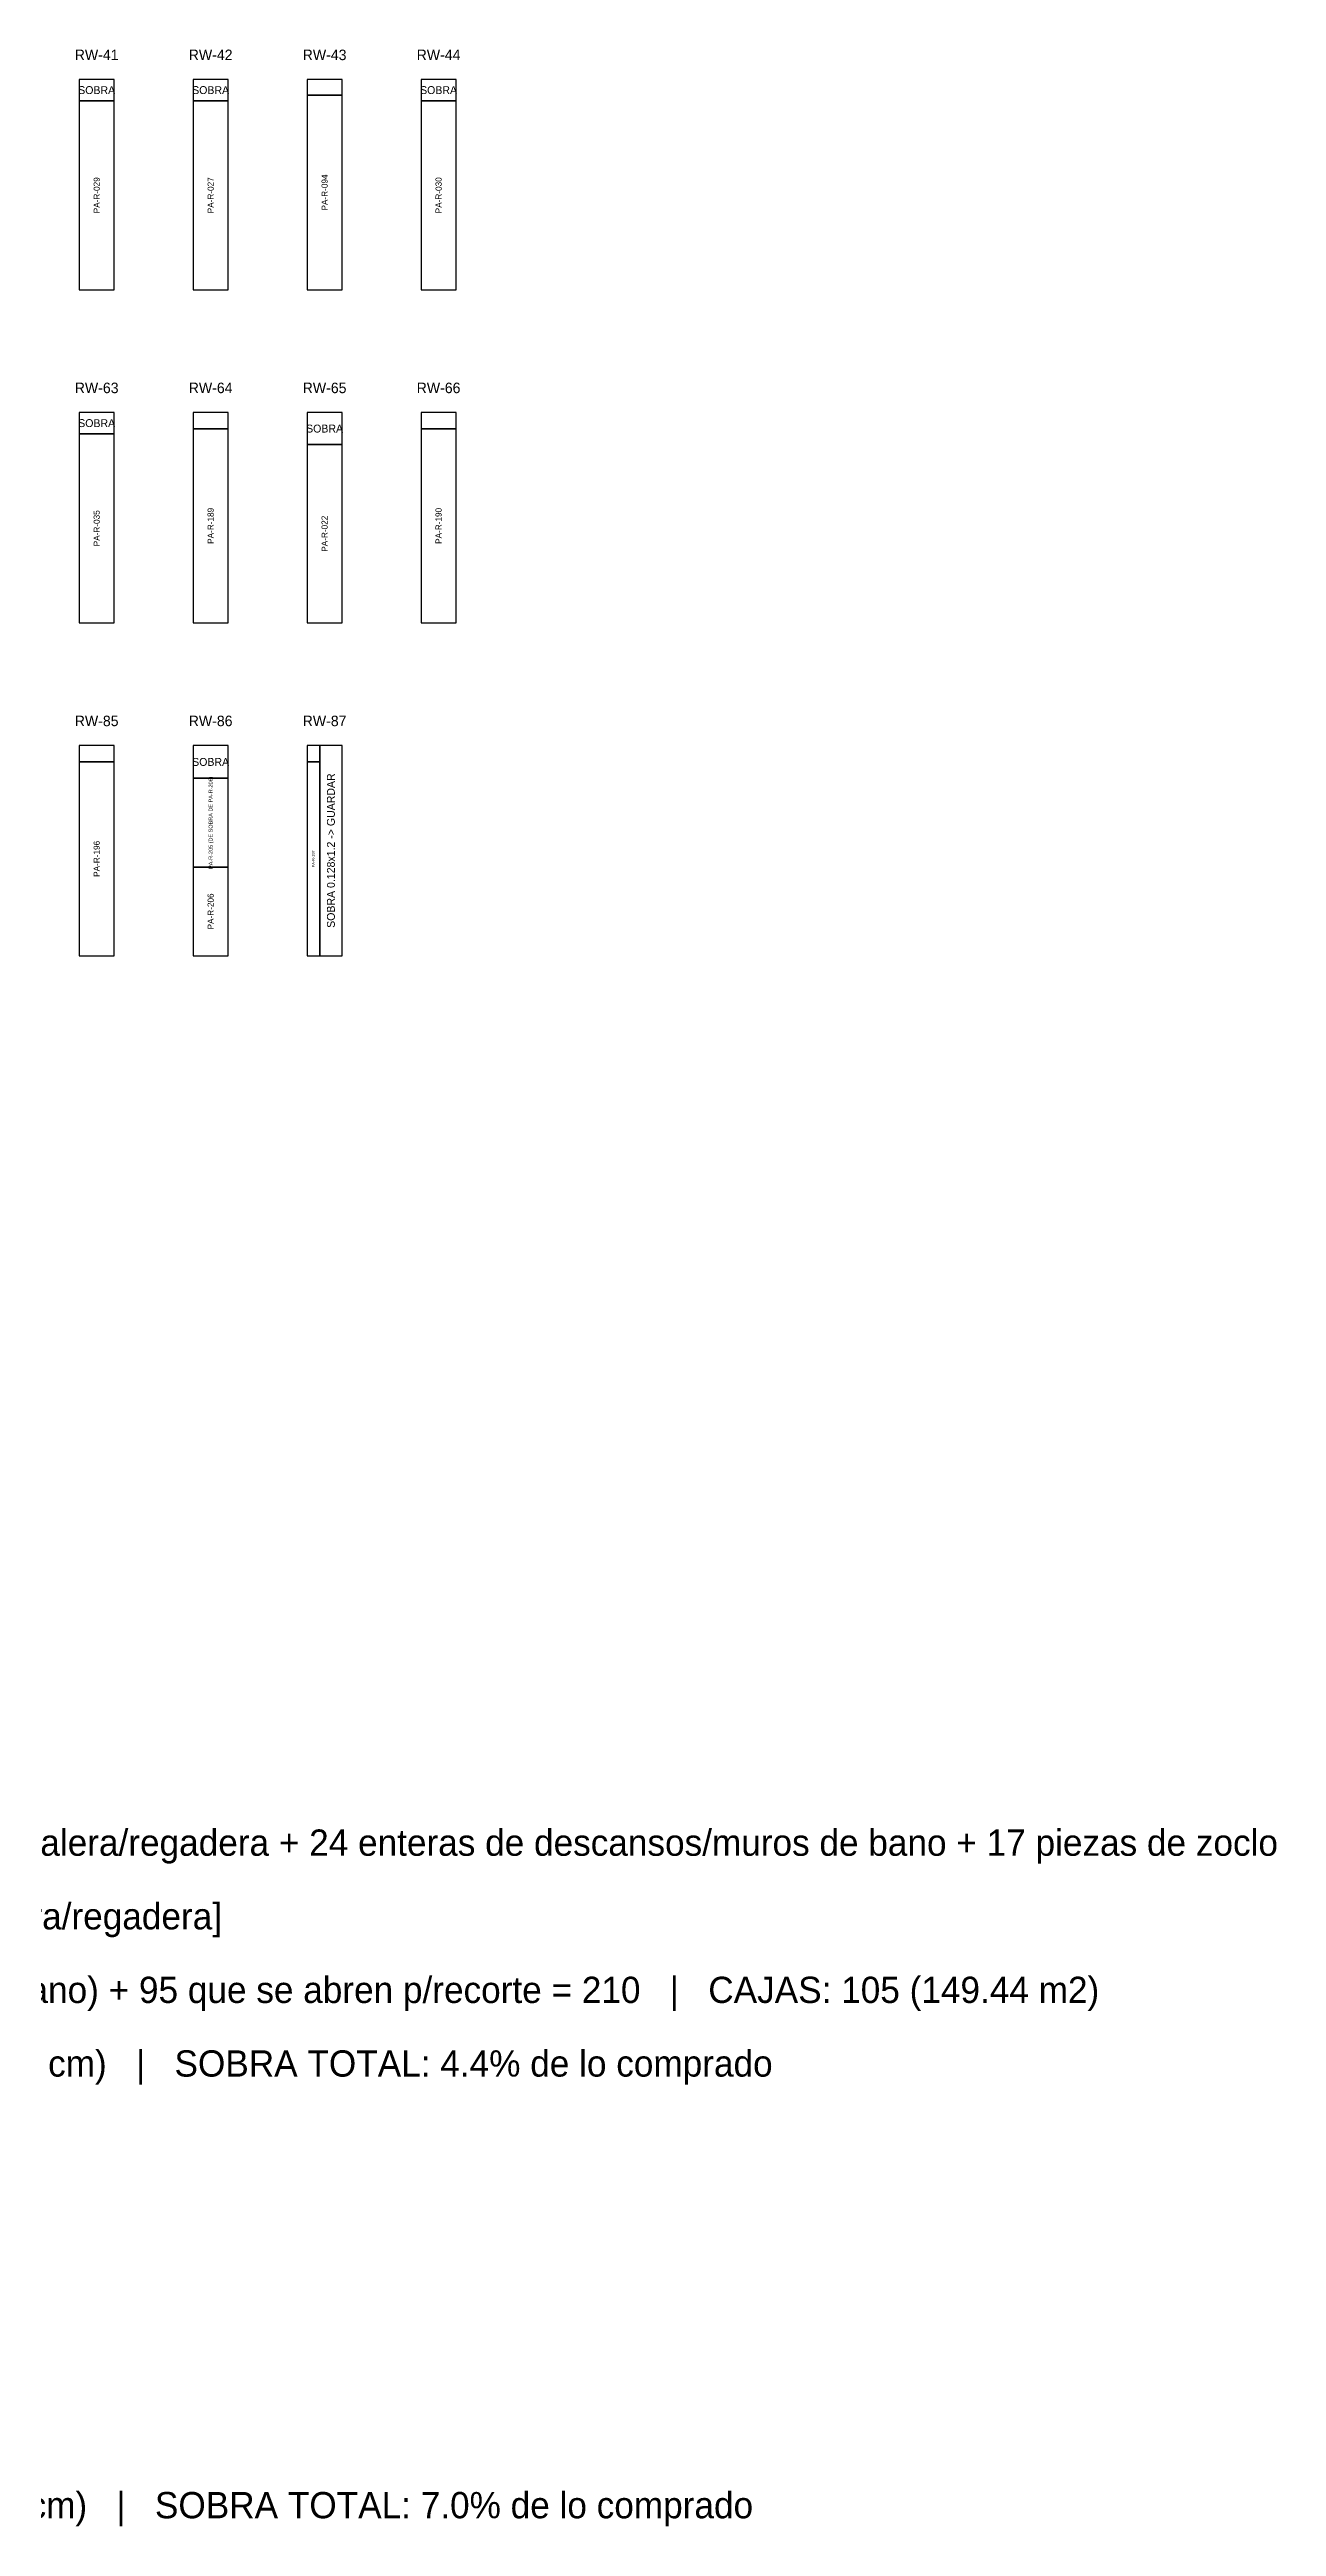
# Model space of a CAD drawing. Header units: metres. Extents: x 478.4 to 564, y -144.7 to -79.7.
# Drawn here: x 501.1 to 508.09, y -123.36 to -109.23 of the extents above; entities that cross this region are included whole.
import ezdxf
from ezdxf.enums import TextEntityAlignment as Align

# ---------------------------------------------------------------- set-up
doc = ezdxf.new("R2010")
doc.units = ezdxf.units.M
for name, color, linetype in [('PLAN-CORTE-DESPERDICIO', 1, 'Continuous'), ('PLAN-CORTE-PIEZAS-A-ABRIR', 7, 'Continuous'), ('PLAN-CORTE-RECORTES', 3, 'Continuous'), ('PLAN-CORTE-SOBRANTES', 2, 'Continuous'), ('PLAN-CORTE-TEXTOS', 5, 'Continuous'), ('RESUMEN', 5, 'Continuous')]:
    doc.layers.add(name, color=color, linetype=linetype)

msp = doc.modelspace()

# ---------------------------------------------------------------- linework, layer by layer
at = {"layer": 'PLAN-CORTE-DESPERDICIO'}
for points in [[(502.565, -109.49), (502.765, -109.49), (502.765, -109.4), (502.565, -109.4)], [(501.915, -111.393), (502.115, -111.393), (502.115, -111.3), (501.915, -111.3)], [(503.215, -111.393), (503.415, -111.393), (503.415, -111.3), (503.215, -111.3)], [(501.265, -113.293), (501.465, -113.293), (501.465, -113.2), (501.265, -113.2)], [(502.565, -113.293), (502.637, -113.293), (502.637, -113.2), (502.565, -113.2)]]:
    msp.add_lwpolyline(points, close=True, dxfattribs=at)
at = {"layer": 'PLAN-CORTE-PIEZAS-A-ABRIR'}
for points in [[(501.265, -110.6), (501.465, -110.6), (501.465, -109.4), (501.265, -109.4)], [(501.915, -110.6), (502.115, -110.6), (502.115, -109.4), (501.915, -109.4)], [(502.565, -110.6), (502.765, -110.6), (502.765, -109.4), (502.565, -109.4)], [(503.215, -110.6), (503.415, -110.6), (503.415, -109.4), (503.215, -109.4)], [(501.265, -112.5), (501.465, -112.5), (501.465, -111.3), (501.265, -111.3)], [(501.915, -112.5), (502.115, -112.5), (502.115, -111.3), (501.915, -111.3)], [(502.565, -112.5), (502.765, -112.5), (502.765, -111.3), (502.565, -111.3)], [(503.215, -112.5), (503.415, -112.5), (503.415, -111.3), (503.215, -111.3)], [(501.265, -114.4), (501.465, -114.4), (501.465, -113.2), (501.265, -113.2)], [(501.915, -114.4), (502.115, -114.4), (502.115, -113.2), (501.915, -113.2)], [(502.565, -114.4), (502.765, -114.4), (502.765, -113.2), (502.565, -113.2)]]:
    msp.add_lwpolyline(points, close=True, dxfattribs=at)
at = {"layer": 'PLAN-CORTE-RECORTES'}
for points in [[(501.265, -110.6), (501.465, -110.6), (501.465, -109.522), (501.265, -109.522)], [(501.915, -110.6), (502.115, -110.6), (502.115, -109.522), (501.915, -109.522)], [(502.565, -110.6), (502.765, -110.6), (502.765, -109.49), (502.565, -109.49)], [(503.215, -110.6), (503.415, -110.6), (503.415, -109.522), (503.215, -109.522)], [(501.265, -112.5), (501.465, -112.5), (501.465, -111.422), (501.265, -111.422)], [(501.915, -112.5), (502.115, -112.5), (502.115, -111.393), (501.915, -111.393)], [(502.565, -112.5), (502.765, -112.5), (502.765, -111.483), (502.565, -111.483)], [(503.215, -112.5), (503.415, -112.5), (503.415, -111.393), (503.215, -111.393)], [(501.265, -114.4), (501.465, -114.4), (501.465, -113.293), (501.265, -113.293)], [(502.565, -114.4), (502.637, -114.4), (502.637, -113.293), (502.565, -113.293)], [(501.915, -113.894), (502.115, -113.894), (502.115, -113.387), (501.915, -113.387)], [(501.915, -114.4), (502.115, -114.4), (502.115, -113.894), (501.915, -113.894)]]:
    msp.add_lwpolyline(points, close=True, dxfattribs=at)
at = {"layer": 'PLAN-CORTE-SOBRANTES'}
for points in [[(501.265, -109.522), (501.465, -109.522), (501.465, -109.4), (501.265, -109.4)], [(501.915, -109.522), (502.115, -109.522), (502.115, -109.4), (501.915, -109.4)], [(503.215, -109.522), (503.415, -109.522), (503.415, -109.4), (503.215, -109.4)], [(501.265, -111.422), (501.465, -111.422), (501.465, -111.3), (501.265, -111.3)], [(502.565, -111.483), (502.765, -111.483), (502.765, -111.3), (502.565, -111.3)], [(501.915, -113.387), (502.115, -113.387), (502.115, -113.2), (501.915, -113.2)], [(502.637, -114.4), (502.765, -114.4), (502.765, -113.2), (502.637, -113.2)]]:
    msp.add_lwpolyline(points, close=True, dxfattribs=at)

# ---------------------------------------------------------------- texts
at = {"layer": 'PLAN-CORTE-TEXTOS'}
for s, height, p in [('RW-41', 0.06, (501.365, -109.26)), ('RW-42', 0.06, (502.015, -109.26)), ('RW-43', 0.06, (502.665, -109.26)), ('RW-44', 0.06, (503.315, -109.26)), ('SOBRA', 0.045, (501.365, -109.461)), ('SOBRA', 0.045, (502.015, -109.461)), ('SOBRA', 0.045, (503.315, -109.461)), ('RW-63', 0.06, (501.365, -111.16)), ('RW-64', 0.06, (502.015, -111.16)), ('RW-65', 0.06, (502.665, -111.16)), ('RW-66', 0.06, (503.315, -111.16)), ('SOBRA', 0.045, (501.365, -111.361)), ('SOBRA', 0.045, (502.665, -111.392)), ('RW-85', 0.06, (501.365, -113.06)), ('RW-86', 0.06, (502.015, -113.06)), ('RW-87', 0.06, (502.665, -113.06)), ('SOBRA', 0.045, (502.015, -113.294))]:
    msp.add_text(s, height=height, dxfattribs=at).set_placement(p, align=Align.MIDDLE_CENTER)
for s, height, p in [('PA-R-094', 0.035, (502.665, -110.045)), ('PA-R-029', 0.035, (501.365, -110.061)), ('PA-R-027', 0.035, (502.015, -110.061)), ('PA-R-030', 0.035, (503.315, -110.061)), ('PA-R-035', 0.035, (501.365, -111.961)), ('PA-R-189', 0.035, (502.015, -111.947)), ('PA-R-022', 0.035, (502.665, -111.992)), ('PA-R-190', 0.035, (503.315, -111.947)), ('PA-R-205 (DE SOBRA DE PA-R-206)', 0.02269, (502.015, -113.641)), ('SOBRA 0.128x1.2 -> GUARDAR', 0.045, (502.701, -113.8)), ('PA-R-196', 0.035, (501.365, -113.847)), ('PA-R-197', 0.016, (502.601, -113.847)), ('PA-R-206', 0.035, (502.015, -114.147))]:
    msp.add_text(s, height=height, rotation=90, dxfattribs=at).set_placement(p, align=Align.MIDDLE_CENTER)
at = {"layer": 'RESUMEN'}
for s, p in [('  CAPA MORET (QSELECT): 227 polilineas = 91 enteras del plano + 75 recortes del plano que abren pieza + 20 abiertas por escalera/regadera + 24 enteras de descansos/muros de bano + 17 piezas de zoclo', (489.565, -119.46)), ('  CAPA MORET-FALTANTES (QSELECT): 49 recortes que salen de un sobrante (no abren pieza)   [25 del plano + 24 de escalera/regadera]', (489.565, -119.88)), ('  PIEZAS QUE SE COMPRAN: 91 enteras del plano + 24 enteras extra (descansos de escalera y muro de regadera, fuera del plano) + 95 que se abren p/recorte = 210   |   CAJAS: 105 (149.44 m2)', (489.565, -120.3)), ('  SOBRANTE REUTILIZABLE: 2.81 m2 en 31 pzas -> GUARDAR EN RESERVA   |   DESPERDICIO: 3.82 m2 (109 pedazos <10 cm)   |   SOBRA TOTAL: 4.4% de lo comprado', (489.565, -120.72)), ('  SOBRANTE REUTILIZABLE: 2.27 m2 en 54 pzas -> GUARDAR EN RESERVA   |   DESPERDICIO: 0.73 m2 (36 pedazos <10 cm)   |   SOBRA TOTAL: 7.0% de lo comprado', (489.565, -123.24))]:
    msp.add_text(s, height=0.15, dxfattribs=at).set_placement(p, align=Align.MIDDLE_LEFT)

doc.saveas('drawing.dxf')
